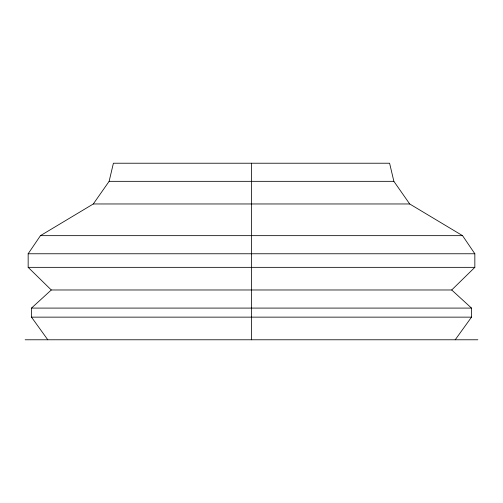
<?xml version="1.0" encoding="UTF-8"?>
<svg xmlns="http://www.w3.org/2000/svg" width="503" height="503" viewBox="0 0 503 503"><rect width="100%" height="100%" fill="white"/><g stroke="black" fill="none" stroke-linecap="round" stroke-linejoin="round"><path stroke-width="0.75" d="M51.287 289.98L28.162 267.344L28.162 253.764L40.447 235.656L93.307 203.966L109.126 181.332L113.401 163.224L389.599 163.224L393.874 181.332L409.694 203.966L462.553 235.656L474.838 253.764L474.838 267.344L451.713 289.98L51.287 289.98L31.488 308.088L31.488 317.142L47.785 339.776M455.215 339.776L471.512 317.142L471.512 308.088L451.713 289.98M109.126 181.332L393.874 181.332M93.307 203.966L409.694 203.966M40.447 235.656L462.553 235.656M28.162 253.764L474.838 253.764M28.162 267.344L474.838 267.344M31.488 308.088L471.512 308.088M31.488 317.142L471.512 317.142M25.15 339.776L477.85 339.776M251.5 163.224L251.5 339.776"/></g></svg>
